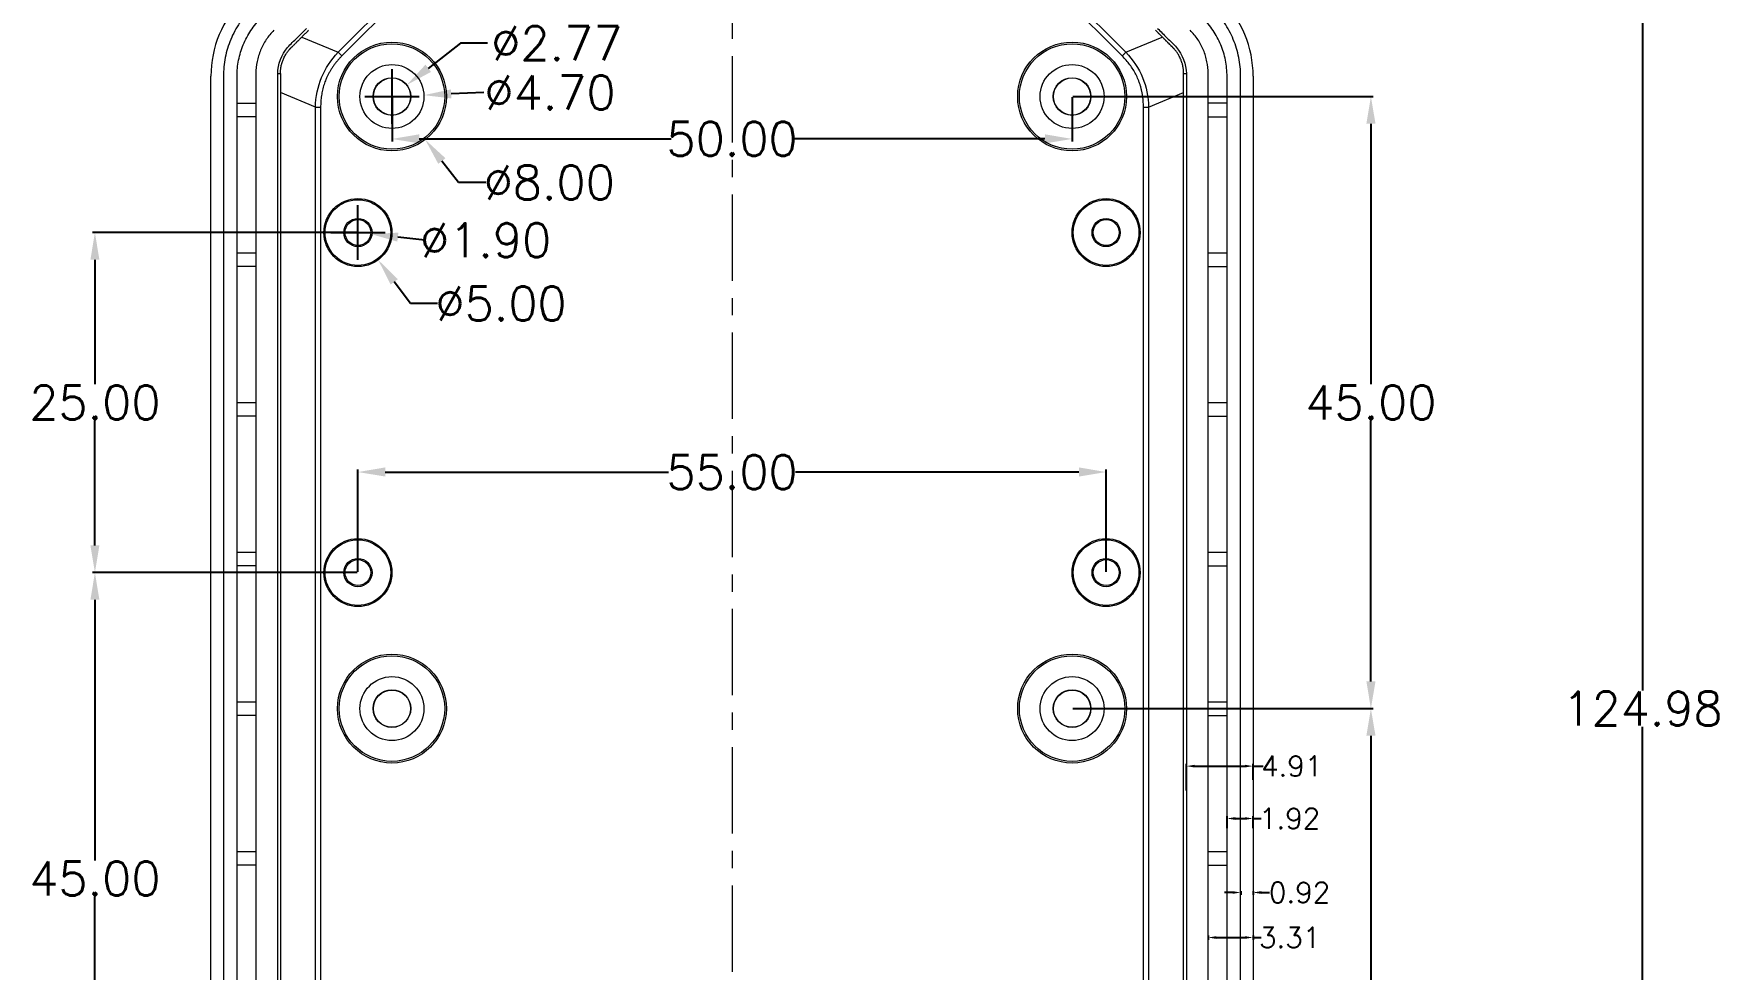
# Model space of a CAD drawing. Header units: inches. Extents: x 1153 to 3519, y 573 to 968.
# Drawn here: x 3126.4 to 3250.3, y 791.6 to 860.4 of the extents above; entities that cross this region are included whole.
import ezdxf

# ---------------------------------------------------------------- set-up
doc = ezdxf.new("R2010")
doc.units = ezdxf.units.IN
doc.linetypes.add('CENTER', pattern=[10.16, 6.35, -1.27, 1.27, -1.27])
doc.styles.get("Standard").update_dxf_attribs({"font": 'txt', "bigfont": 'gbcbig.shx'})
doc.dimstyles.new('2', dxfattribs={"dimtxt": 1.5, "dimasz": 0.6, "dimexe": 0.18, "dimexo": 0.0625, "dimgap": 0.09, "dimtad": 0, "dimtih": 1, "dimtoh": 1, "dimzin": 0, "dimdsep": 46, "dimtxsty": 'Standard', "dimcen": 0, "dimadec": 0, "dimazin": 2, "dimtfac": 1, "dimtofl": 0, "dimtmove": 0, "dimatfit": 3, "dimfxl": 1, "dimtolj": 1, "dimtzin": 0, "dimarcsym": 0})
doc.dimstyles.new('2.5', dxfattribs={"dimtxt": 2.5, "dimasz": 2, "dimexe": 0.18, "dimexo": 0.0625, "dimgap": 0.09, "dimtad": 0, "dimtih": 1, "dimtoh": 1, "dimzin": 0, "dimdsep": 46, "dimtxsty": 'Standard', "dimcen": 2, "dimadec": 0, "dimazin": 0, "dimtfac": 1, "dimtofl": 0, "dimtmove": 0, "dimatfit": 3, "dimfxl": 1, "dimtolj": 1, "dimtzin": 0, "dimarcsym": 0})

# ---------------------------------------------------------------- blocks, each defined once
blk = doc.blocks.new('*D120')
at = {"color": 0, "lineweight": -2, "transparency": 16777216}
for p, q in [((3200.82, 873.27), (3244.87, 873.27)), ((3244.69, 871.27), (3244.69, 812.12)), ((3244.69, 750.29), (3244.69, 809.44)), ((3200.82, 748.29), (3244.87, 748.29))]:
    blk.add_line(p, q, dxfattribs=at)
at = {"color": 0, "transparency": 16777216}
for points in [[(3244.36, 871.27), (3245.02, 871.27), (3244.69, 873.27)], [(3244.36, 750.29), (3245.02, 750.29), (3244.69, 748.29)]]:
    blk.add_solid(points, dxfattribs=at)
at = {"layer": 'Defpoints', "color": 0, "transparency": 16777216}
for p in [(3200.76, 873.27), (3244.69, 873.27), (3200.76, 748.29)]:
    blk.add_point(p, dxfattribs=at)
at = {"color": 0, "transparency": 16777216, "insert": (3244.69, 810.78), "char_height": 2.5, "attachment_point": 5}
blk.add_mtext('\\A1;124.98', dxfattribs=at)
blk = doc.blocks.new('*D121')
at = {"color": 0, "lineweight": -2, "transparency": 16777216}
for p, q in [((3152.76, 855.72), (3152.76, 852.48)), ((3202.76, 855.72), (3202.76, 852.48)), ((3154.76, 852.66), (3173.29, 852.66)), ((3200.76, 852.66), (3182.22, 852.66))]:
    blk.add_line(p, q, dxfattribs=at)
at = {"color": 0, "transparency": 16777216}
for points in [[(3154.76, 853), (3154.76, 852.33), (3152.76, 852.66)], [(3200.76, 853), (3200.76, 852.33), (3202.76, 852.66)]]:
    blk.add_solid(points, dxfattribs=at)
at = {"layer": 'Defpoints', "color": 0, "transparency": 16777216}
for p in [(3152.76, 855.78), (3202.76, 855.78), (3202.76, 852.66)]:
    blk.add_point(p, dxfattribs=at)
at = {"color": 0, "transparency": 16777216, "insert": (3177.76, 852.66), "char_height": 2.5, "attachment_point": 5}
blk.add_mtext('\\A1;50.00', dxfattribs=at)
blk = doc.blocks.new('*D122')
at = {"color": 0, "lineweight": -2, "transparency": 16777216}
for p, q in [((3150.26, 820.84), (3150.26, 828.35)), ((3152.26, 828.17), (3173.08, 828.17)), ((3203.26, 828.17), (3182.43, 828.17)), ((3205.26, 820.84), (3205.26, 828.35))]:
    blk.add_line(p, q, dxfattribs=at)
at = {"color": 0, "transparency": 16777216}
for points in [[(3152.26, 828.51), (3152.26, 827.84), (3150.26, 828.17)], [(3203.26, 828.51), (3203.26, 827.84), (3205.26, 828.17)]]:
    blk.add_solid(points, dxfattribs=at)
at = {"layer": 'Defpoints', "color": 0, "transparency": 16777216}
for p in [(3205.26, 828.17), (3150.26, 820.78), (3205.26, 820.78)]:
    blk.add_point(p, dxfattribs=at)
at = {"color": 0, "transparency": 16777216, "insert": (3177.76, 828.17), "char_height": 2.5, "attachment_point": 5}
blk.add_mtext('\\A1;55.00', dxfattribs=at)
blk = doc.blocks.new('*D126')
at = {"color": 0, "lineweight": -2, "transparency": 16777216}
for p, q in [((3202.82, 855.78), (3224.9, 855.78)), ((3224.72, 853.78), (3224.72, 834.62)), ((3224.72, 812.78), (3224.72, 831.94)), ((3202.82, 810.78), (3224.9, 810.78))]:
    blk.add_line(p, q, dxfattribs=at)
at = {"color": 0, "transparency": 16777216}
for points in [[(3224.39, 853.78), (3225.06, 853.78), (3224.72, 855.78)], [(3224.39, 812.78), (3225.06, 812.78), (3224.72, 810.78)]]:
    blk.add_solid(points, dxfattribs=at)
at = {"layer": 'Defpoints', "color": 0, "transparency": 16777216}
for p in [(3202.76, 855.78), (3224.72, 855.78), (3202.76, 810.78)]:
    blk.add_point(p, dxfattribs=at)
at = {"color": 0, "transparency": 16777216, "insert": (3224.72, 833.28), "char_height": 2.5, "attachment_point": 5}
blk.add_mtext('\\A1;45.00', dxfattribs=at)
blk = doc.blocks.new('*D128')
at = {"color": 0, "lineweight": -2, "transparency": 16777216}
for p, q in [((3150.19, 820.78), (3130.74, 820.78)), ((3130.92, 818.78), (3130.92, 799.62)), ((3130.92, 777.78), (3130.92, 796.94)), ((3150.19, 775.78), (3130.74, 775.78))]:
    blk.add_line(p, q, dxfattribs=at)
at = {"color": 0, "transparency": 16777216}
for points in [[(3130.59, 818.78), (3131.25, 818.78), (3130.92, 820.78)], [(3130.59, 777.78), (3131.25, 777.78), (3130.92, 775.78)]]:
    blk.add_solid(points, dxfattribs=at)
at = {"layer": 'Defpoints', "color": 0, "transparency": 16777216}
for p in [(3130.92, 820.78), (3150.26, 820.78), (3150.26, 775.78)]:
    blk.add_point(p, dxfattribs=at)
at = {"color": 0, "transparency": 16777216, "insert": (3130.92, 798.28), "char_height": 2.5, "attachment_point": 5}
blk.add_mtext('\\A1;45.00', dxfattribs=at)
blk = doc.blocks.new('*D129')
at = {"color": 0, "lineweight": -2, "transparency": 16777216}
for p, q in [((3150.19, 845.78), (3130.74, 845.78)), ((3130.92, 843.78), (3130.92, 834.62)), ((3130.92, 822.78), (3130.92, 831.94)), ((3150.19, 820.78), (3130.74, 820.78))]:
    blk.add_line(p, q, dxfattribs=at)
at = {"color": 0, "transparency": 16777216}
for points in [[(3130.59, 843.78), (3131.25, 843.78), (3130.92, 845.78)], [(3130.59, 822.78), (3131.25, 822.78), (3130.92, 820.78)]]:
    blk.add_solid(points, dxfattribs=at)
at = {"layer": 'Defpoints', "color": 0, "transparency": 16777216}
for p in [(3130.92, 845.78), (3150.26, 845.78), (3150.26, 820.78)]:
    blk.add_point(p, dxfattribs=at)
at = {"color": 0, "transparency": 16777216, "insert": (3130.92, 833.28), "char_height": 2.5, "attachment_point": 5}
blk.add_mtext('\\A1;25.00', dxfattribs=at)
blk = doc.blocks.new('*D130')
at = {"color": 0, "lineweight": -2, "transparency": 16777216}
for p, q in [((3152.76, 853.78), (3152.76, 857.78)), ((3150.76, 855.78), (3154.76, 855.78)), ((3159.5, 856.07), (3157.1, 855.97))]:
    blk.add_line(p, q, dxfattribs=at)
at = {"color": 0, "transparency": 16777216}
blk.add_solid([(3157.09, 856.3), (3157.12, 855.64), (3155.1, 855.88)], dxfattribs=at)
at = {"layer": 'Defpoints', "color": 0, "transparency": 16777216}
for p in [(3155.1, 855.88), (3150.41, 855.68)]:
    blk.add_point(p, dxfattribs=at)
at = {"color": 0, "transparency": 16777216, "insert": (3164.38, 856.07), "char_height": 2.5, "attachment_point": 5}
blk.add_mtext('\\A1;∅4.70', dxfattribs=at)
blk = doc.blocks.new('*D131')
at = {"color": 0, "lineweight": -2, "transparency": 16777216}
for p, q in [((3150.26, 843.78), (3150.26, 847.78)), ((3148.26, 845.78), (3152.26, 845.78)), ((3155.17, 845.21), (3153.19, 845.44))]:
    blk.add_line(p, q, dxfattribs=at)
at = {"color": 0, "transparency": 16777216}
blk.add_solid([(3153.23, 845.77), (3153.15, 845.11), (3151.2, 845.67)], dxfattribs=at)
at = {"layer": 'Defpoints', "color": 0, "transparency": 16777216}
for p in [(3149.31, 845.89), (3151.2, 845.67)]:
    blk.add_point(p, dxfattribs=at)
at = {"color": 0, "transparency": 16777216, "insert": (3159.64, 845.21), "char_height": 2.5, "attachment_point": 5}
blk.add_mtext('\\A1;∅1.90', dxfattribs=at)
blk = doc.blocks.new('*D132')
at = {"color": 0, "lineweight": -2, "transparency": 16777216}
for p, q in [((3150.26, 843.78), (3150.26, 847.78)), ((3148.26, 845.78), (3152.26, 845.78)), ((3154.11, 840.55), (3152.93, 842.16)), ((3156.11, 840.55), (3154.11, 840.55))]:
    blk.add_line(p, q, dxfattribs=at)
at = {"color": 0, "transparency": 16777216}
blk.add_solid([(3153.19, 842.35), (3152.66, 841.96), (3151.74, 843.77)], dxfattribs=at)
at = {"layer": 'Defpoints', "color": 0, "transparency": 16777216}
for p in [(3148.77, 847.79), (3151.74, 843.77)]:
    blk.add_point(p, dxfattribs=at)
at = {"color": 0, "transparency": 16777216, "insert": (3160.78, 840.55), "char_height": 2.5, "attachment_point": 5}
blk.add_mtext('\\A1;∅5.00', dxfattribs=at)
blk = doc.blocks.new('*D133')
at = {"color": 0, "lineweight": -2, "transparency": 16777216}
for p, q in [((3152.76, 853.78), (3152.76, 857.78)), ((3150.76, 855.78), (3154.76, 855.78)), ((3157.65, 849.45), (3156.43, 851.03)), ((3159.65, 849.45), (3157.65, 849.45))]:
    blk.add_line(p, q, dxfattribs=at)
at = {"color": 0, "transparency": 16777216}
blk.add_solid([(3156.69, 851.24), (3156.16, 850.83), (3155.2, 852.61)], dxfattribs=at)
at = {"layer": 'Defpoints', "color": 0, "transparency": 16777216}
for p in [(3150.31, 858.94), (3155.2, 852.61)]:
    blk.add_point(p, dxfattribs=at)
at = {"color": 0, "transparency": 16777216, "insert": (3164.32, 849.45), "char_height": 2.5, "attachment_point": 5}
blk.add_mtext('\\A1;∅8.00', dxfattribs=at)
blk = doc.blocks.new('*D134')
at = {"color": 0, "lineweight": -2, "transparency": 16777216}
for p, q in [((3157.79, 859.69), (3155.43, 857.85)), ((3159.79, 859.69), (3157.79, 859.69)), ((3152.76, 853.78), (3152.76, 857.78)), ((3150.76, 855.78), (3154.76, 855.78))]:
    blk.add_line(p, q, dxfattribs=at)
at = {"color": 0, "transparency": 16777216}
blk.add_solid([(3155.22, 858.12), (3155.63, 857.59), (3153.85, 856.63)], dxfattribs=at)
at = {"layer": 'Defpoints', "color": 0, "transparency": 16777216}
for p in [(3153.85, 856.63), (3151.66, 854.93)]:
    blk.add_point(p, dxfattribs=at)
at = {"color": 0, "transparency": 16777216, "insert": (3164.88, 859.69), "char_height": 2.5, "attachment_point": 5}
blk.add_mtext('\\A1;∅2.77', dxfattribs=at)
blk = doc.blocks.new('*D142')
at = {"color": 0, "lineweight": -2, "transparency": 16777216}
for p, q in [((3202.82, 810.78), (3224.9, 810.78)), ((3224.72, 808.78), (3224.72, 789.62)), ((3224.72, 767.78), (3224.72, 786.94)), ((3202.82, 765.78), (3224.9, 765.78))]:
    blk.add_line(p, q, dxfattribs=at)
at = {"color": 0, "transparency": 16777216}
for points in [[(3224.39, 808.78), (3225.06, 808.78), (3224.72, 810.78)], [(3224.39, 767.78), (3225.06, 767.78), (3224.72, 765.78)]]:
    blk.add_solid(points, dxfattribs=at)
at = {"layer": 'Defpoints', "color": 0, "transparency": 16777216}
for p in [(3202.76, 810.78), (3224.72, 810.78), (3202.76, 765.78)]:
    blk.add_point(p, dxfattribs=at)
at = {"color": 0, "transparency": 16777216, "insert": (3224.72, 788.28), "char_height": 2.5, "attachment_point": 5}
blk.add_mtext('\\A1;45.00', dxfattribs=at)
blk = doc.blocks.new('*D150')
at = {"color": 0, "lineweight": -2, "transparency": 16777216}
for p, q in [((3214.55, 797.26), (3213.95, 797.26)), ((3215.15, 797.36), (3215.15, 797.08)), ((3216.06, 797.36), (3216.06, 797.08)), ((3216.66, 797.26), (3217.26, 797.26))]:
    blk.add_line(p, q, dxfattribs=at)
at = {"color": 0, "transparency": 16777216}
for points in [[(3214.55, 797.36), (3214.55, 797.16), (3215.15, 797.26)], [(3216.66, 797.36), (3216.66, 797.16), (3216.06, 797.26)]]:
    blk.add_solid(points, dxfattribs=at)
at = {"layer": 'Defpoints', "color": 0, "transparency": 16777216}
for p in [(3215.15, 797.42), (3216.06, 797.42), (3216.06, 797.26)]:
    blk.add_point(p, dxfattribs=at)
at = {"color": 0, "transparency": 16777216, "insert": (3219.48, 797.26), "char_height": 1.5, "attachment_point": 5}
blk.add_mtext('\\A1;0.92', dxfattribs=at)
blk = doc.blocks.new('*D151')
at = {"color": 0, "lineweight": -2, "transparency": 16777216}
for p, q in [((3214.15, 801.98), (3214.15, 802.88)), ((3214.75, 802.7), (3215.46, 802.7)), ((3216.06, 801.98), (3216.06, 802.88)), ((3216.06, 802.7), (3216.66, 802.7))]:
    blk.add_line(p, q, dxfattribs=at)
at = {"color": 0, "transparency": 16777216}
for points in [[(3214.75, 802.8), (3214.75, 802.6), (3214.15, 802.7)], [(3215.46, 802.8), (3215.46, 802.6), (3216.06, 802.7)]]:
    blk.add_solid(points, dxfattribs=at)
at = {"layer": 'Defpoints', "color": 0, "transparency": 16777216}
for p in [(3216.06, 802.7), (3214.15, 801.92), (3216.06, 801.92)]:
    blk.add_point(p, dxfattribs=at)
at = {"color": 0, "transparency": 16777216, "insert": (3218.75, 802.7), "char_height": 1.5, "attachment_point": 5}
blk.add_mtext('\\A1;1.92', dxfattribs=at)
blk = doc.blocks.new('*D152')
at = {"color": 0, "lineweight": -2, "transparency": 16777216}
for p, q in [((3212.76, 794.09), (3212.76, 793.77)), ((3213.36, 793.95), (3215.46, 793.95)), ((3216.06, 794.09), (3216.06, 793.77)), ((3216.06, 793.95), (3216.66, 793.95))]:
    blk.add_line(p, q, dxfattribs=at)
at = {"color": 0, "transparency": 16777216}
for points in [[(3213.36, 794.05), (3213.36, 793.85), (3212.76, 793.95)], [(3215.46, 794.05), (3215.46, 793.85), (3216.06, 793.95)]]:
    blk.add_solid(points, dxfattribs=at)
at = {"layer": 'Defpoints', "color": 0, "transparency": 16777216}
for p in [(3212.76, 794.15), (3216.06, 794.15), (3216.06, 793.95)]:
    blk.add_point(p, dxfattribs=at)
at = {"color": 0, "transparency": 16777216, "insert": (3218.75, 793.95), "char_height": 1.5, "attachment_point": 5}
blk.add_mtext('\\A1;3.31', dxfattribs=at)
blk = doc.blocks.new('*D153')
at = {"color": 0, "lineweight": -2, "transparency": 16777216}
for p, q in [((3211.16, 804.75), (3211.16, 806.73)), ((3211.76, 806.55), (3215.46, 806.55)), ((3216.06, 805.54), (3216.06, 806.73)), ((3216.06, 806.55), (3216.81, 806.55))]:
    blk.add_line(p, q, dxfattribs=at)
at = {"color": 0, "transparency": 16777216}
for points in [[(3211.76, 806.65), (3211.76, 806.45), (3211.16, 806.55)], [(3215.46, 806.65), (3215.46, 806.45), (3216.06, 806.55)]]:
    blk.add_solid(points, dxfattribs=at)
at = {"layer": 'Defpoints', "color": 0, "transparency": 16777216}
for p in [(3216.06, 806.55), (3216.06, 805.48), (3211.16, 804.69)]:
    blk.add_point(p, dxfattribs=at)
at = {"color": 0, "transparency": 16777216, "insert": (3218.9, 806.55), "char_height": 1.5, "attachment_point": 5}
blk.add_mtext('\\A1;4.91', dxfattribs=at)

msp = doc.modelspace()

# ---------------------------------------------------------------- linework, layer by layer
at = {"color": 1, "linetype": 'CENTER', "lineweight": 0}
msp.add_line((3177.756, 879.065), (3177.756, 743.047), dxfattribs=at)
at = {"color": 7, "linetype": 'Continuous', "lineweight": 15}
for p, q in [((3148.807, 859.03), (3153.005, 863.228)), ((3202.507, 863.228), (3206.705, 859.03)), ((3153.272, 862.962), (3149.074, 858.764)), ((3206.439, 858.764), (3202.241, 862.962)), ((3146.125, 860.15), (3148.807, 859.03)), ((3206.705, 859.03), (3209.388, 860.15)), ((3139.448, 764.286), (3139.448, 857.271)), ((3140.366, 857.254), (3140.366, 764.304)), ((3141.366, 855.279), (3141.366, 857.254)), ((3142.756, 857.463), (3142.756, 764.094)), ((3144.356, 764.094), (3144.356, 857.463)), ((3144.356, 857.463), (3144.556, 857.463)), ((3144.556, 857.463), (3144.556, 764.094)), ((3210.956, 764.094), (3210.956, 857.463)), ((3210.956, 857.463), (3211.156, 857.463)), ((3211.156, 857.463), (3211.156, 764.094)), ((3212.756, 764.094), (3212.756, 857.463)), ((3214.147, 855.279), (3214.147, 857.254)), ((3215.147, 764.304), (3215.147, 857.254)), ((3216.064, 857.271), (3216.064, 764.286)), ((3147.134, 854.986), (3144.556, 856.063)), ((3208.379, 854.986), (3210.956, 856.063)), ((3141.366, 855.279), (3142.756, 855.279)), ((3141.366, 854.279), (3141.366, 855.279)), ((3147.134, 766.572), (3147.134, 854.986)), ((3147.134, 854.986), (3147.511, 854.986)), ((3147.511, 854.986), (3147.511, 766.572)), ((3208.002, 766.572), (3208.002, 854.986)), ((3208.002, 854.986), (3208.379, 854.986)), ((3208.379, 854.986), (3208.379, 766.572)), ((3214.147, 855.279), (3212.756, 855.279)), ((3214.147, 854.279), (3214.147, 855.279)), ((3142.756, 854.279), (3141.366, 854.279)), ((3141.366, 844.279), (3141.366, 854.279)), ((3212.756, 854.279), (3214.147, 854.279)), ((3214.147, 844.279), (3214.147, 854.279)), ((3141.366, 844.279), (3142.756, 844.279)), ((3141.366, 843.279), (3141.366, 844.279)), ((3212.756, 844.279), (3214.147, 844.279)), ((3214.147, 843.279), (3214.147, 844.279)), ((3142.756, 843.279), (3141.366, 843.279)), ((3141.366, 833.279), (3141.366, 843.279)), ((3212.756, 843.279), (3214.147, 843.279)), ((3214.147, 833.279), (3214.147, 843.279)), ((3141.366, 833.279), (3142.756, 833.279)), ((3141.366, 832.279), (3141.366, 833.279)), ((3142.756, 832.279), (3141.366, 832.279)), ((3141.366, 822.279), (3141.366, 832.279)), ((3212.756, 833.279), (3214.147, 833.279)), ((3212.756, 832.279), (3214.147, 832.279)), ((3214.147, 832.279), (3214.147, 833.279)), ((3214.147, 822.279), (3214.147, 832.279)), ((3141.366, 822.279), (3142.756, 822.279)), ((3141.366, 821.279), (3141.366, 822.279)), ((3142.756, 821.279), (3141.366, 821.279)), ((3141.366, 811.279), (3141.366, 821.279)), ((3212.756, 822.279), (3214.147, 822.279)), ((3212.756, 821.279), (3214.147, 821.279)), ((3214.147, 821.279), (3214.147, 822.279)), ((3214.147, 811.279), (3214.147, 821.279)), ((3141.366, 810.279), (3141.366, 811.279)), ((3141.366, 811.279), (3142.756, 811.279)), ((3212.756, 811.279), (3214.147, 811.279)), ((3214.147, 810.279), (3214.147, 811.279)), ((3142.756, 810.279), (3141.366, 810.279)), ((3141.366, 800.279), (3141.366, 810.279)), ((3212.756, 810.279), (3214.147, 810.279)), ((3214.147, 800.279), (3214.147, 810.279)), ((3141.366, 800.279), (3142.756, 800.279)), ((3141.366, 799.279), (3141.366, 800.279)), ((3212.756, 800.279), (3214.147, 800.279)), ((3214.147, 799.279), (3214.147, 800.279)), ((3142.756, 799.279), (3141.366, 799.279)), ((3141.366, 789.279), (3141.366, 799.279)), ((3212.756, 799.279), (3214.147, 799.279)), ((3214.147, 789.279), (3214.147, 799.279))]:
    msp.add_line(p, q, dxfattribs=at)
at = {"color": 7, "linetype": 'Continuous', "lineweight": 15, "flags": 128}
for points in [[(3149.074, 858.764), (3149.04, 858.797), (3149.006, 858.831), (3148.972, 858.865), (3148.939, 858.898), (3148.905, 858.932), (3148.872, 858.965), (3148.84, 858.997), (3148.807, 859.03)], [(3206.705, 859.03), (3206.673, 858.997), (3206.64, 858.965), (3206.607, 858.932), (3206.574, 858.898), (3206.54, 858.865), (3206.507, 858.831), (3206.473, 858.797), (3206.439, 858.764)]]:
    msp.add_lwpolyline(points, dxfattribs=at)
at = {"color": 7, "linetype": 'Continuous', "lineweight": 15}
for centre, radius in [((3152.756, 855.779), 4), ((3152.756, 855.779), 3.878), ((3202.756, 855.779), 4), ((3202.756, 855.779), 3.878), ((3152.756, 855.779), 2.35), ((3152.756, 855.779), 1.385), ((3152.756, 855.779), 1.367), ((3202.756, 855.779), 2.35), ((3202.756, 855.779), 1.385), ((3202.756, 855.779), 1.367), ((3150.256, 845.779), 2.5), ((3150.256, 845.779), 2.413), ((3205.256, 845.779), 2.5), ((3205.256, 845.779), 2.413), ((3150.256, 845.779), 1.037), ((3150.256, 845.779), 0.95), ((3205.256, 845.779), 1.037), ((3205.256, 845.779), 0.95), ((3150.256, 820.779), 2.5), ((3150.256, 820.779), 2.413), ((3205.256, 820.779), 2.5), ((3205.256, 820.779), 2.413), ((3150.256, 820.779), 1.037), ((3150.256, 820.779), 0.95), ((3205.256, 820.779), 1.037), ((3205.256, 820.779), 0.95), ((3152.756, 810.779), 4), ((3152.756, 810.779), 3.878), ((3202.756, 810.779), 4), ((3202.756, 810.779), 3.878), ((3152.756, 810.779), 2.35), ((3202.756, 810.779), 2.35), ((3152.756, 810.779), 1.385), ((3152.756, 810.779), 1.367), ((3202.756, 810.779), 1.385), ((3202.756, 810.779), 1.367)]:
    msp.add_circle(centre, radius, dxfattribs=at)
for centre, major_axis, start_param, end_param in [((3147.45, 857.269), (-5.659, 5.659), 0, 0.7852459), ((3208.063, 857.269), (-5.659, -5.659), 2.3563468, 3.1415927)]:
    msp.add_ellipse(centre, major_axis=major_axis, ratio=0.9996955, start_param=start_param, end_param=end_param, dxfattribs=at)
for points, knots in [([(3142.445, 862.274), (3142.114, 861.943), (3141.819, 861.583), (3141.3, 860.805), (3141.083, 860.397), (3140.818, 859.758), (3140.74, 859.54), (3140.605, 859.096), (3140.548, 858.868), (3140.412, 858.184), (3140.366, 857.722), (3140.366, 857.254)], [0, 0, 0, 0, 0.25, 0.25, 0.5, 0.5, 0.625, 0.625, 0.75, 0.75, 1, 1, 1, 1]), ([(3215.147, 857.254), (3215.147, 857.722), (3215.101, 858.185), (3214.918, 859.102), (3214.783, 859.544), (3214.518, 860.184), (3214.42, 860.393), (3214.201, 860.802), (3214.08, 861.004), (3213.693, 861.584), (3213.399, 861.943), (3213.068, 862.274)], [0, 0, 0, 0, 0.25, 0.25, 0.5, 0.5, 0.625, 0.625, 0.75, 0.75, 1, 1, 1, 1]), ([(3141.366, 857.254), (3141.366, 857.656), (3141.405, 858.054), (3141.562, 858.842), (3141.678, 859.222), (3141.906, 859.771), (3141.99, 859.95), (3142.178, 860.303), (3142.282, 860.476), (3142.615, 860.974), (3142.868, 861.283), (3143.152, 861.567)], [0, 0, 0, 0, 0.25, 0.25, 0.5, 0.5, 0.625, 0.625, 0.75, 0.75, 1, 1, 1, 1]), ([(3144.356, 857.463), (3144.356, 858.163), (3144.647, 858.862), (3145.303, 859.646), (3145.548, 859.864), (3146.019, 860.319), (3146.246, 860.555), (3146.478, 860.786)], [0, 0, 0, 0, 0.5, 0.5, 0.75, 0.75, 1, 1, 1, 1]), ([(3209.035, 860.786), (3209.266, 860.555), (3209.493, 860.319), (3209.965, 859.864), (3210.21, 859.646), (3210.866, 858.862), (3211.156, 858.163), (3211.156, 857.463)], [0, 0, 0, 0, 0.25, 0.25, 0.5, 0.5, 1, 1, 1, 1]), ([(3214.147, 857.254), (3214.147, 857.656), (3214.108, 858.054), (3213.95, 858.842), (3213.834, 859.222), (3213.607, 859.771), (3213.522, 859.95), (3213.334, 860.303), (3213.231, 860.476), (3212.898, 860.974), (3212.645, 861.283), (3212.361, 861.567)], [0, 0, 0, 0, 0.25, 0.25, 0.5, 0.5, 0.625, 0.625, 0.75, 0.75, 1, 1, 1, 1]), ([(3144.074, 860.645), (3143.864, 860.435), (3143.678, 860.208), (3143.352, 859.721), (3143.212, 859.458), (3142.986, 858.914), (3142.901, 858.634), (3142.786, 858.058), (3142.756, 857.76), (3142.756, 857.463)], [0, 0, 0, 0, 0.25, 0.25, 0.5, 0.5, 0.75, 0.75, 1, 1, 1, 1]), ([(3145.234, 859.253), (3145.242, 859.261), (3145.259, 859.28), (3145.281, 859.304), (3145.306, 859.331), (3145.332, 859.357), (3145.362, 859.387), (3145.394, 859.42), (3145.434, 859.46), (3145.488, 859.513), (3145.558, 859.583), (3145.616, 859.641), (3145.682, 859.707), (3145.739, 859.765), (3145.794, 859.82), (3145.836, 859.861), (3145.878, 859.903), (3145.91, 859.935), (3145.925, 859.95)], [0, 0, 0, 0, 0.0371072, 0.0787048, 0.1250184, 0.1880807, 0.2512058, 0.3228211, 0.3761571, 0.4419806, 0.500123, 0.5544644, 0.6250135, 0.7500679, 0.8125974, 0.8752259, 0.9412368, 1, 1, 1, 1]), ([(3146.619, 860.645), (3146.607, 860.632), (3146.58, 860.605), (3146.537, 860.562), (3146.489, 860.515), (3146.427, 860.452), (3146.351, 860.377), (3146.261, 860.286), (3146.169, 860.194), (3146.077, 860.102), (3145.993, 860.019), (3145.948, 859.974), (3145.925, 859.95)], [0, 0, 0, 0, 0.0510528, 0.1094167, 0.1755726, 0.2498502, 0.3752518, 0.5005455, 0.6340894, 0.7501512, 0.8680764, 1, 1, 1, 1]), ([(3209.588, 859.95), (3209.576, 859.962), (3209.553, 859.985), (3209.515, 860.023), (3209.476, 860.062), (3209.391, 860.147), (3209.279, 860.259), (3209.177, 860.361), (3209.118, 860.42), (3209.058, 860.48), (3208.984, 860.554), (3208.922, 860.616), (3208.893, 860.645)], [0, 0, 0, 0, 0.0683466, 0.1320252, 0.1920911, 0.2497979, 0.4965028, 0.6224081, 0.686247, 0.7496713, 0.8850235, 1, 1, 1, 1]), ([(3209.588, 859.95), (3209.648, 859.893), (3209.767, 859.779), (3209.918, 859.635), (3210.035, 859.519), (3210.12, 859.43), (3210.201, 859.343), (3210.253, 859.282), (3210.278, 859.253)], [0, 0, 0, 0, 0.2516397, 0.5031842, 0.637725, 0.7524489, 0.8788799, 1, 1, 1, 1]), ([(3210.278, 859.253), (3210.27, 859.262), (3210.253, 859.281), (3210.231, 859.305), (3210.209, 859.328), (3210.184, 859.354), (3210.153, 859.385), (3210.117, 859.421), (3210.077, 859.461), (3210.023, 859.515), (3209.954, 859.584), (3209.896, 859.642), (3209.848, 859.69), (3209.802, 859.736), (3209.761, 859.777), (3209.719, 859.819), (3209.678, 859.86), (3209.636, 859.902), (3209.604, 859.934), (3209.588, 859.95)], [0, 0, 0, 0, 0.0392145, 0.080813, 0.1254517, 0.1710369, 0.2521044, 0.3254209, 0.3776007, 0.4432223, 0.5011104, 0.5553027, 0.6255591, 0.681623, 0.750333, 0.8128549, 0.8753185, 0.9391353, 1, 1, 1, 1]), ([(3212.756, 857.463), (3212.756, 857.76), (3212.727, 858.052), (3212.613, 858.627), (3212.527, 858.912), (3212.302, 859.457), (3212.164, 859.715), (3211.838, 860.204), (3211.649, 860.435), (3211.439, 860.645)], [0, 0, 0, 0, 0.25, 0.25, 0.5, 0.5, 0.75, 0.75, 1, 1, 1, 1]), ([(3144.556, 857.463), (3144.556, 857.481), (3144.557, 857.517), (3144.558, 857.572), (3144.561, 857.629), (3144.565, 857.688), (3144.573, 857.763), (3144.585, 857.864), (3144.607, 857.989), (3144.634, 858.11), (3144.666, 858.228), (3144.701, 858.34), (3144.749, 858.469), (3144.807, 858.602), (3144.898, 858.785), (3144.994, 858.941), (3145.082, 859.066), (3145.157, 859.163), (3145.207, 859.221), (3145.234, 859.253)], [0, 0, 0, 0, 0.0218941, 0.044996, 0.0696691, 0.0962132, 0.1248701, 0.1774057, 0.249901, 0.3257548, 0.3749275, 0.4426151, 0.4995761, 0.5639775, 0.6248998, 0.7492453, 0.8188537, 0.9021723, 1, 1, 1, 1]), ([(3149.074, 858.764), (3149.017, 858.706), (3148.905, 858.591), (3148.746, 858.411), (3148.597, 858.227), (3148.457, 858.04), (3148.327, 857.848), (3148.206, 857.651), (3148.095, 857.451), (3147.993, 857.247), (3147.877, 856.982), (3147.756, 856.653), (3147.646, 856.254), (3147.568, 855.843), (3147.52, 855.418), (3147.514, 855.131), (3147.511, 854.986)], [0, 0, 0, 0, 0.0578095, 0.1148088, 0.1710955, 0.2267708, 0.2819393, 0.3367088, 0.3911891, 0.4454918, 0.4997299, 0.5973674, 0.6955773, 0.7950083, 0.8962853, 1, 1, 1, 1]), ([(3208.002, 854.986), (3208.001, 855.067), (3207.999, 855.228), (3207.984, 855.468), (3207.96, 855.704), (3207.926, 855.936), (3207.882, 856.164), (3207.829, 856.388), (3207.766, 856.609), (3207.694, 856.825), (3207.589, 857.095), (3207.442, 857.413), (3207.238, 857.773), (3207.003, 858.118), (3206.738, 858.452), (3206.539, 858.659), (3206.439, 858.764)], [0, 0, 0, 0, 0.0579368, 0.1150501, 0.1714369, 0.2271979, 0.2824374, 0.3372624, 0.3917826, 0.4461095, 0.5003557, 0.5979672, 0.6960997, 0.7954031, 0.896505, 1, 1, 1, 1]), ([(3210.956, 857.463), (3210.956, 857.481), (3210.956, 857.517), (3210.954, 857.572), (3210.951, 857.629), (3210.947, 857.688), (3210.94, 857.763), (3210.927, 857.864), (3210.905, 857.988), (3210.878, 858.109), (3210.845, 858.228), (3210.81, 858.34), (3210.762, 858.469), (3210.705, 858.602), (3210.614, 858.785), (3210.519, 858.941), (3210.43, 859.066), (3210.356, 859.163), (3210.305, 859.221), (3210.278, 859.253)], [0, 0, 0, 0, 0.0218883, 0.0449912, 0.0696691, 0.0962186, 0.1248778, 0.1773569, 0.2499019, 0.3255701, 0.3749102, 0.4425698, 0.4995321, 0.5639207, 0.6248375, 0.7491902, 0.8186756, 0.9020274, 1, 1, 1, 1])]:
    msp.add_open_spline(points, degree=3, knots=knots, dxfattribs=at)
for points in [[(3147.134, 854.986), (3147.167, 856.546), (3147.73, 857.906), (3148.807, 859.03)], [(3206.705, 859.03), (3207.783, 857.906), (3208.345, 856.546), (3208.379, 854.986)]]:
    msp.add_open_spline(points, degree=3, dxfattribs=at)

# ---------------------------------------------------------------- dimensions: what is measured, and where the dimension line sits
dim = msp.add_linear_dim(base=(3244.689, 873.27), p1=(3200.756, 748.288), p2=(3200.756, 873.27), angle=90, dimstyle='2.5')
dim.commit()
dim.dimension.update_dxf_attribs({"geometry": '*D120', "text_midpoint": (3244.689, 810.779), "dimtype": 160})
for p1, p2, picture, middle in [((3151.663, 854.929), (3153.85, 856.628), '*D134', (3164.884, 859.692)), ((3150.409, 855.677), (3155.104, 855.881), '*D130', (3159.497, 856.072))]:
    dim = msp.add_diameter_dim_2p(p1=p1, p2=p2, dimstyle='2.5')
    dim.commit()
    dim.dimension.update_dxf_attribs({"geometry": picture, "text_midpoint": middle, "dimtype": 163})
for p1, p2, picture, middle in [((3150.31, 858.944), (3155.202, 852.614), '*D133', (3164.322, 849.449)), ((3148.774, 847.792), (3151.739, 843.766), '*D132', (3160.785, 840.545)), ((3149.313, 845.888), (3151.2, 845.669), '*D131', (3159.638, 845.209))]:
    dim = msp.add_diameter_dim_2p(p1=p1, p2=p2, dimstyle='2.5')
    dim.commit()
    dim.dimension.update_dxf_attribs({"geometry": picture, "text_midpoint": middle})
for base, p1, p2, dimstyle, picture, middle in [((3202.756, 852.663), (3152.756, 855.779), (3202.756, 855.779), '2.5', '*D121', (3177.756, 852.663)), ((3205.256, 828.174), (3150.256, 820.779), (3205.256, 820.779), '2.5', '*D122', (3177.756, 828.174)), ((3216.064, 802.698), (3214.147, 801.922), (3216.064, 801.922), '2', '*D151', (3218.754, 802.698)), ((3216.064, 797.26), (3215.147, 797.423), (3216.064, 797.423), '2', '*D150', (3219.479, 797.26)), ((3216.064, 793.949), (3212.756, 794.154), (3216.064, 794.154), '2', '*D152', (3218.754, 793.949))]:
    dim = msp.add_linear_dim(base=base, p1=p1, p2=p2, dimstyle=dimstyle)
    dim.commit()
    dim.dimension.update_dxf_attribs({"geometry": picture, "text_midpoint": middle})
for base, p1, p2, picture, middle in [((3224.722, 855.779), (3202.756, 810.779), (3202.756, 855.779), '*D126', (3224.722, 833.279)), ((3130.919, 845.779), (3150.256, 820.779), (3150.256, 845.779), '*D129', (3130.919, 833.279)), ((3130.919, 820.779), (3150.256, 775.779), (3150.256, 820.779), '*D128', (3130.919, 798.279)), ((3224.722, 810.779), (3202.756, 765.779), (3202.756, 810.779), '*D142', (3224.722, 788.279))]:
    dim = msp.add_linear_dim(base=base, p1=p1, p2=p2, angle=90, dimstyle='2.5')
    dim.commit()
    dim.dimension.update_dxf_attribs({"geometry": picture, "text_midpoint": middle})
dim = msp.add_linear_dim(base=(3216.064, 806.555), p1=(3211.156, 804.687), p2=(3216.064, 805.48), dimstyle='2')
dim.commit()
dim.dimension.update_dxf_attribs({"geometry": '*D153', "text_midpoint": (3218.896, 806.555), "dimtype": 160})

doc.saveas('drawing.dxf')
